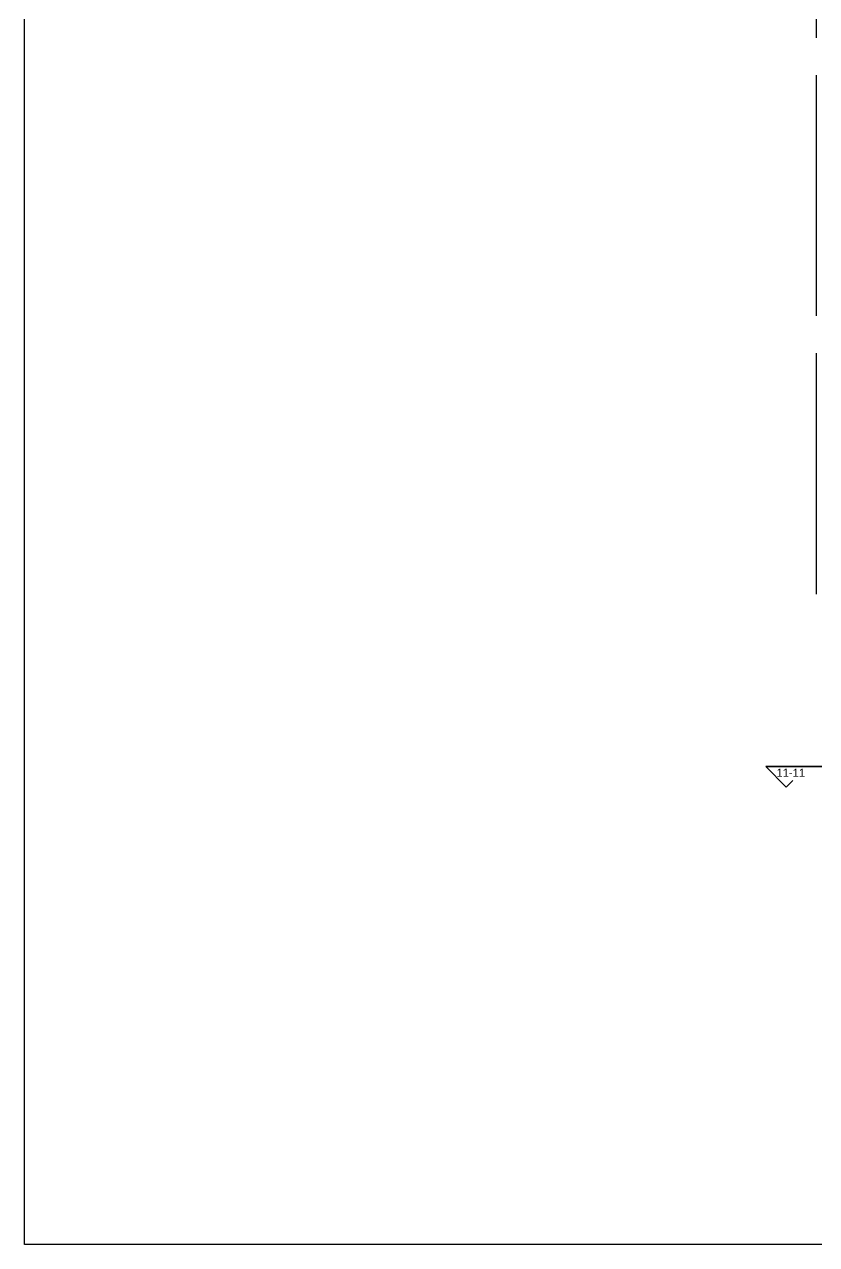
# Model space of a CAD drawing. Header units: centimetres. Extents: x -26724 to 60145, y -23645 to 6771.
# Drawn here: x -21183 to -20015, y 81 to 1878 of the extents above; entities that cross this region are included whole.
import ezdxf

# ---------------------------------------------------------------- set-up
doc = ezdxf.new("R2010")
doc.units = ezdxf.units.CM
doc.linetypes.add('ACAD_ISO04W100', pattern=[30, 24, -3, 0, -3])
doc.layers.add('IZGLED 2', color=253, linetype='Continuous', lineweight=9, true_color=0x828282)
doc.styles.add('0.15', font='arial.ttf', dxfattribs={"height": 0.15})

msp = doc.modelspace()

# ---------------------------------------------------------------- linework, layer by layer
msp.add_lwpolyline([(-16727.6, 80.7), (-21182.6, 80.7), (-21182.6, 3230.7), (-16727.6, 3230.7), (-16727.6, 80.7)])
at = {"layer": 'IZGLED 2', "lineweight": 25, "ltscale": 12}
for p, q in [((-20015.1, 1858.9, 13.5), (-20015.2, 2213.9, 13.5)), ((-20015.1, 1448.9, 13.5), (-20015.1, 1803.9, 13.5)), ((-20015.1, 1038.9, 13.5), (-20015.1, 1393.9, 13.5))]:
    msp.add_line(p, q, dxfattribs=at)
at = {"layer": 'IZGLED 2', "color": 32, "linetype": 'ACAD_ISO04W100', "lineweight": 35, "ltscale": 5}
msp.add_line((-20090.1, 785), (-18913.5, 785), dxfattribs=at)
at = {"layer": 'IZGLED 2', "color": 32, "lineweight": 35}
for p in [(-20090.1, 785), (-20049.9, 764.3)]:
    msp.add_line(p, (-20059.7, 754.5), dxfattribs=at)

# ---------------------------------------------------------------- texts
at = {"layer": 'IZGLED 2', "color": 32, "style": '0.15'}
msp.add_text('11-11', height=11.79, dxfattribs=at).set_placement((-20074.2, 770))

doc.saveas('drawing.dxf')
